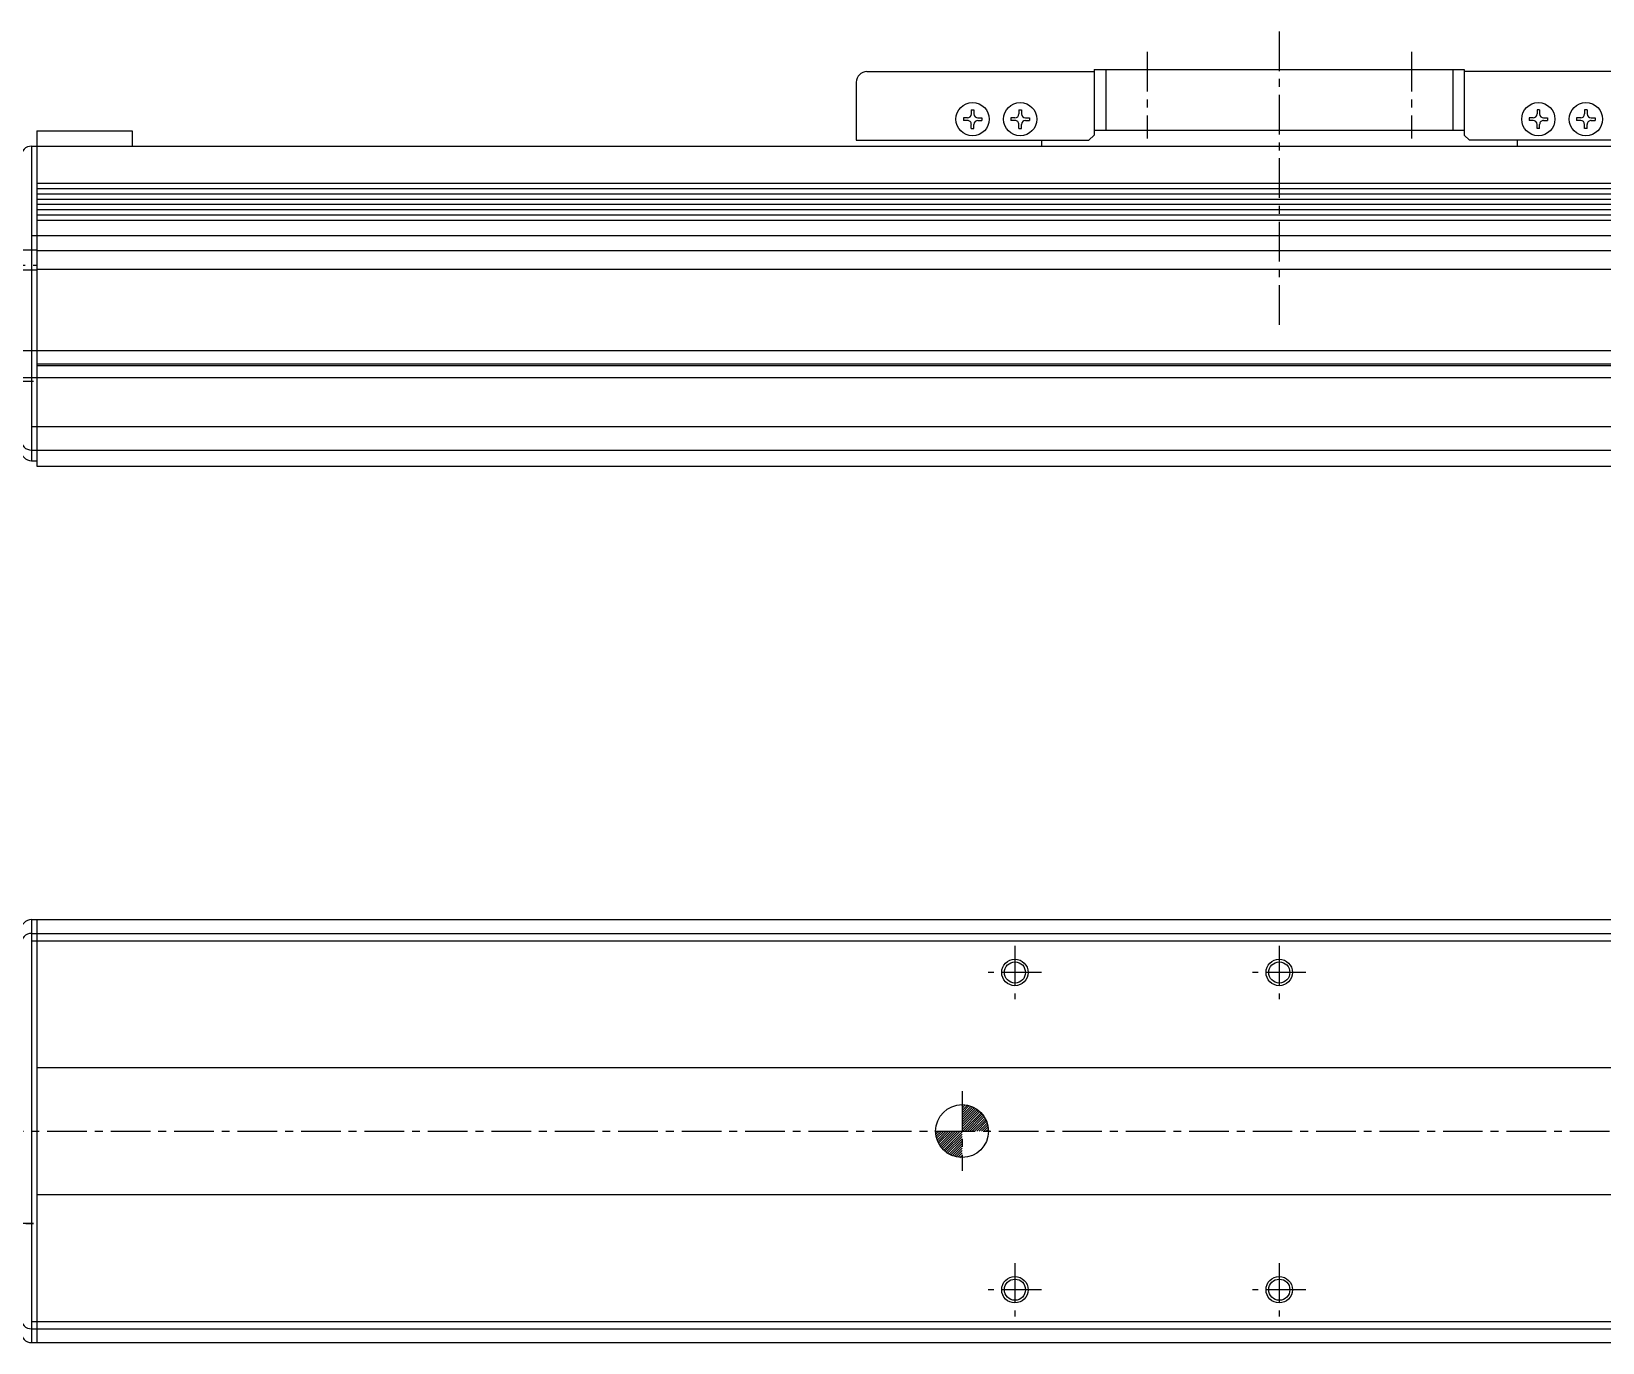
# Model space of a CAD drawing. Extents: x -684 to 258, y -45 to 438.
# Drawn here: x -507 to -209.8, y -9.9 to 238 of the extents above; entities that cross this region are included whole.
import ezdxf

# ---------------------------------------------------------------- set-up
doc = ezdxf.new("R2010")
doc.units = 0
doc.linetypes.add('CENTER', pattern=[12, 7.5, -1.5, 1.5, -1.5])
doc.linetypes.add('CONTINOUS', pattern=[0])
doc.layers.get('0').update_dxf_attribs({"linetype": 'CONTINUOUS'})
doc.layers.add('CENTER', color=1, linetype='CENTER')

# ---------------------------------------------------------------- blocks, each defined once
blk = doc.blocks.new('*X8')
at = {"color": 0}
for p, q in [((-330.96, 34.86), (-330.76, 35.06)), ((-330.96, 34.41), (-330.35, 35.02)), ((-330.96, 33.97), (-329.96, 34.96)), ((-330.96, 33.52), (-329.6, 34.87)), ((-330.96, 33.07), (-329.26, 34.77)), ((-330.96, 32.63), (-328.94, 34.64)), ((-330.96, 32.18), (-328.64, 34.49)), ((-330.96, 31.73), (-328.36, 34.33)), ((-330.96, 31.28), (-328.09, 34.15)), ((-330.96, 30.84), (-327.83, 33.96)), ((-330.96, 30.39), (-327.59, 33.76)), ((-330.84, 30.06), (-327.36, 33.54)), ((-330.39, 30.06), (-327.15, 33.3)), ((-329.94, 30.06), (-326.95, 33.05)), ((-329.5, 30.06), (-326.77, 32.79)), ((-335.95, 29.87), (-335.76, 30.06)), ((-335.92, 29.45), (-335.31, 30.06)), ((-335.86, 29.07), (-334.86, 30.06)), ((-335.77, 28.71), (-334.42, 30.06)), ((-335.66, 28.37), (-333.97, 30.06)), ((-335.53, 28.05), (-333.52, 30.06)), ((-335.39, 27.75), (-333.07, 30.06)), ((-335.23, 27.46), (-332.63, 30.06)), ((-335.05, 27.19), (-332.18, 30.06)), ((-334.86, 26.93), (-331.73, 30.06)), ((-334.65, 26.69), (-331.29, 30.06)), ((-334.43, 26.47), (-330.96, 29.94)), ((-329.05, 30.06), (-326.6, 32.51)), ((-328.6, 30.06), (-326.45, 32.22)), ((-328.16, 30.06), (-326.31, 31.91)), ((-327.71, 30.06), (-326.19, 31.58)), ((-327.26, 30.06), (-326.1, 31.23)), ((-326.81, 30.06), (-326.02, 30.85)), ((-326.37, 30.06), (-325.97, 30.45)), ((-334.2, 26.25), (-330.96, 29.5)), ((-333.95, 26.06), (-330.96, 29.05)), ((-333.69, 25.87), (-330.96, 28.6)), ((-333.41, 25.7), (-330.96, 28.15)), ((-333.11, 25.55), (-330.96, 27.71)), ((-332.8, 25.41), (-330.96, 27.26)), ((-332.47, 25.3), (-330.96, 26.81)), ((-332.12, 25.2), (-330.96, 26.36)), ((-331.75, 25.12), (-330.96, 25.92)), ((-331.35, 25.08), (-330.96, 25.47))]:
    blk.add_line(p, q, dxfattribs=at)

msp = doc.modelspace()

# ---------------------------------------------------------------- linework, layer by layer
at = {"color": 7, "linetype": 'CONTINOUS'}
for p, q in [((-348.96, 230.45), (-305.96, 230.45)), ((-305.96, 230.85), (-235.96, 230.85)), ((-305.96, 230.85), (-305.96, 218.45)), ((-303.78, 230.85), (-303.78, 219.38)), ((-238.14, 230.85), (-238.14, 219.38)), ((-235.96, 230.85), (-235.96, 218.45)), ((-192.96, 230.45), (-235.96, 230.45)), ((-350.96, 228.45), (-350.96, 217.45)), ((-329.21, 223.2), (-328.71, 223.2)), ((-329.21, 223.2), (-329.21, 222.44)), ((-328.71, 223.2), (-328.71, 222.44)), ((-320.21, 223.2), (-319.71, 223.2)), ((-320.21, 223.2), (-320.21, 222.44)), ((-319.71, 223.2), (-319.71, 222.44)), ((-222.21, 223.2), (-222.21, 222.44)), ((-221.71, 223.2), (-222.21, 223.2)), ((-221.71, 223.2), (-221.71, 222.44)), ((-213.21, 223.2), (-213.21, 222.44)), ((-212.71, 223.2), (-213.21, 223.2)), ((-212.71, 223.2), (-212.71, 222.44)), ((-329.95, 221.7), (-330.71, 221.7)), ((-330.71, 221.7), (-330.71, 221.2)), ((-329.95, 221.2), (-330.71, 221.2)), ((-329.21, 219.7), (-329.21, 220.45)), ((-328.71, 219.7), (-328.71, 220.45)), ((-327.96, 221.7), (-327.21, 221.7)), ((-327.96, 221.2), (-327.21, 221.2)), ((-327.21, 221.7), (-327.21, 221.2)), ((-320.95, 221.7), (-321.71, 221.7)), ((-321.71, 221.7), (-321.71, 221.2)), ((-320.95, 221.2), (-321.71, 221.2)), ((-320.21, 219.7), (-320.21, 220.45)), ((-319.71, 219.7), (-319.71, 220.45)), ((-318.96, 221.7), (-318.21, 221.7)), ((-318.96, 221.2), (-318.21, 221.2)), ((-318.21, 221.7), (-318.21, 221.2)), ((-222.95, 221.7), (-223.71, 221.7)), ((-223.71, 221.7), (-223.71, 221.2)), ((-222.95, 221.2), (-223.71, 221.2)), ((-222.21, 219.7), (-222.21, 220.45)), ((-221.71, 219.7), (-221.71, 220.45)), ((-220.96, 221.7), (-220.21, 221.7)), ((-220.96, 221.2), (-220.21, 221.2)), ((-220.21, 221.7), (-220.21, 221.2)), ((-213.95, 221.7), (-214.71, 221.7)), ((-214.71, 221.7), (-214.71, 221.2)), ((-213.95, 221.2), (-214.71, 221.2)), ((-213.21, 219.7), (-213.21, 220.45)), ((-212.71, 219.7), (-212.71, 220.45)), ((-211.96, 221.7), (-211.21, 221.7)), ((-211.96, 221.2), (-211.21, 221.2)), ((-211.21, 221.7), (-211.21, 221.2)), ((-505.96, 219.25), (-505.96, 216.35)), ((-505.96, 219.25), (-487.96, 219.25)), ((-487.96, 219.25), (-487.96, 216.35)), ((-350.96, 217.45), (-306.96, 217.45)), ((-329.21, 219.7), (-328.71, 219.7)), ((-320.21, 219.7), (-319.71, 219.7)), ((-315.96, 217.45), (-315.96, 216.35)), ((-306.96, 217.45), (-305.96, 218.45)), ((-305.96, 219.38), (-235.96, 219.38)), ((-303.78, 219.4), (-238.14, 219.4)), ((-234.96, 217.45), (-235.96, 218.45)), ((-190.96, 217.45), (-234.96, 217.45)), ((-225.96, 217.45), (-225.96, 216.35)), ((-221.71, 219.7), (-222.21, 219.7)), ((-212.71, 219.7), (-213.21, 219.7)), ((-506.96, 216.35), (244.04, 216.35)), ((-506.96, 216.35), (-506.96, 156.85)), ((-505.96, 216.35), (-505.96, 155.85)), ((-505.96, 209.33), (243.04, 209.33)), ((-505.96, 208.33), (243.04, 208.33)), ((-505.96, 207.34), (243.04, 207.34)), ((-505.96, 206.35), (243.04, 206.35)), ((-505.96, 205.36), (243.04, 205.36)), ((-505.96, 204.36), (243.04, 204.36)), ((-505.96, 203.37), (243.04, 203.37)), ((-505.96, 202.38), (243.04, 202.38)), ((-506.96, 199.46), (244.04, 199.46)), ((-508.96, 196.75), (-505.96, 196.75)), ((-505.96, 196.6), (243.04, 196.6)), ((-508.96, 192.95), (-505.96, 192.95)), ((-505.96, 193.1), (243.04, 193.1)), ((-508.96, 177.68), (243.04, 177.68)), ((-508.96, 172.61), (243.04, 172.61)), ((-505.96, 175.15), (243.04, 175.15)), ((-505.96, 174.85), (243.04, 174.85)), ((-506.96, 163.35), (244.04, 163.35)), ((-506.96, 158.85), (244.04, 158.85)), ((-506.96, 156.85), (-505.96, 156.85)), ((-505.96, 155.85), (243.04, 155.85)), ((-506.96, 70.06), (244.04, 70.06)), ((-506.96, 70.06), (-506.96, -9.94)), ((-505.96, 70.06), (-505.96, -9.94)), ((-506.96, 67.46), (244.04, 67.46)), ((-506.96, 66.06), (244.04, 66.06)), ((-505.96, 42.06), (243.04, 42.06)), ((-505.96, 18.06), (243.04, 18.06)), ((-506.96, -5.94), (244.04, -5.94)), ((-506.96, -7.34), (244.04, -7.34)), ((-506.96, -9.94), (244.04, -9.94))]:
    msp.add_line(p, q, dxfattribs=at)
for centre, radius in [((-328.96, 221.45), 3.15), ((-319.96, 221.45), 3.15), ((-221.96, 221.45), 3.15), ((-212.96, 221.45), 3.15), ((-320.96, 60.06), 2.5), ((-270.96, 60.06), 2.5), ((-320.96, 60.06), 2), ((-270.96, 60.06), 2), ((-330.96, 30.06), 5), ((-320.96, 0.06), 2.5), ((-320.96, 0.06), 2), ((-270.96, 0.06), 2.5), ((-270.96, 0.06), 2)]:
    msp.add_circle(centre, radius, dxfattribs=at)
for centre, radius, start, end in [((-348.96, 228.45), 2, 90, 180), ((-329.95, 222.44), 0.748, 270, 0), ((-329.95, 220.45), 0.748, 0, 90.0001), ((-327.96, 222.44), 0.748, 180, 270), ((-327.96, 220.45), 0.748, 90, 180), ((-320.95, 222.44), 0.748, 270, 0), ((-320.95, 220.45), 0.748, 0, 90.0001), ((-318.96, 222.44), 0.748, 180, 270), ((-318.96, 220.45), 0.748, 90, 180), ((-222.95, 222.44), 0.748, 270, 0), ((-222.95, 220.45), 0.748, 360, 90), ((-220.96, 222.44), 0.748, 180, 270), ((-220.96, 220.45), 0.748, 89.9999, 180), ((-213.95, 222.44), 0.748, 270, 0), ((-213.95, 220.45), 0.748, 360, 90), ((-211.96, 222.44), 0.748, 180, 270), ((-211.96, 220.45), 0.748, 89.9999, 180), ((-506.96, 214.35), 2, 90, 180), ((-506.96, 160.85), 2, 180, 270), ((-506.96, 158.85), 2, 180, 270), ((-506.96, 68.06), 2, 90, 180), ((-506.96, 65.46), 2, 90, 180), ((-506.96, -5.34), 2, 180, 270), ((-506.96, -7.94), 2, 180, 270)]:
    msp.add_arc(centre, radius, start, end, dxfattribs=at)
at = {"layer": 'CENTER', "color": 1, "linetype": 'CENTER'}
for p, q in [((-270.96, 238.05), (-270.96, 181.47)), ((-295.96, 234.17), (-295.96, 217.82)), ((-245.96, 234.17), (-245.96, 217.82)), ((-539.64, 193.85), (-505.96, 193.85)), ((-506.62, 171.85), (-514.73, 171.85)), ((-320.96, 65.1), (-320.96, 55.02)), ((-270.96, 65.1), (-270.96, 55.02)), ((-315.92, 60.06), (-326, 60.06)), ((-265.92, 60.06), (-276, 60.06)), ((-330.96, 37.6), (-330.96, 22.52)), ((-551.99, 30.06), (253.97, 30.06)), ((-541.07, 12.56), (-505.96, 12.56)), ((-506.62, 12.56), (-514.73, 12.56)), ((-320.96, 5.1), (-320.96, -4.98)), ((-270.96, 5.1), (-270.96, -4.98)), ((-315.92, 0.06), (-326, 0.06)), ((-265.92, 0.06), (-276, 0.06))]:
    msp.add_line(p, q, dxfattribs=at)

# ---------------------------------------------------------------- block references
at = {"color": 7, "linetype": 'CONTINOUS'}
msp.add_blockref('*X8', (0, 0), dxfattribs=at)

doc.saveas('drawing.dxf')
